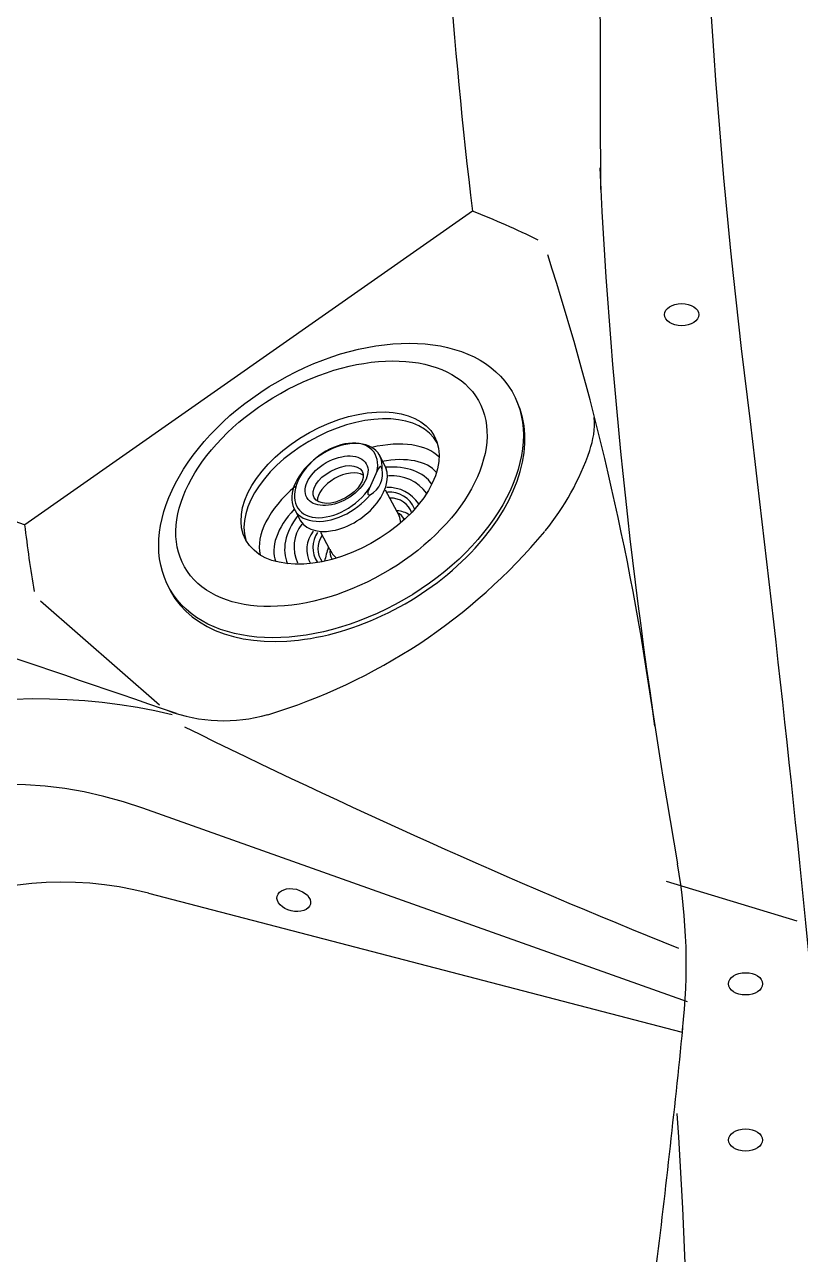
# Model space of a CAD drawing. Extents: x 528 to 612, y 788 to 934.
# Drawn here: x 569.14 to 580.49, y 824.12 to 842.09 of the extents above; entities that cross this region are included whole.
import ezdxf

# ---------------------------------------------------------------- set-up
doc = ezdxf.new("R2010")
doc.units = 0
doc.header["$MEASUREMENT"] = 0
for name, color, linetype in [('1', 4, 'Continuous'), ('1_CYAN', 4, 'Continuous'), ('2', 7, 'Continuous')]:
    doc.layers.add(name, color=color, linetype=linetype)

# ---------------------------------------------------------------- blocks, each defined once
blk = doc.blocks.new('LJET')
at = {"layer": '1', "color": 3}
for p, q in [((-1.616, -0.328), (-1.229, -0.136)), ((-2.143, -0.4), (-1.929, -0.301)), ((-1.031, -1.293), (-0.779, -1.168)), ((-1.359, -1.649), (-1.204, -1.578))]:
    blk.add_line(p, q, dxfattribs=at)
for centre, radius, start, end in [((-1.185, -0.242), 0.634, 124.3704, 182.4582), ((-1.11, -0.3), 0.54, 121.8745, 179.9724), ((-1.192, -0.272), 0.388, 109.9312, 183.3398), ((-1.168, -0.258), 0.324, 106.9548, 180.1627), ((-0.946, -0.194), 0.359, 144.2268, 174.9865), ((-1.112, -0.23), 0.177, 111.2597, 155.5931), ((-1.128, -0.353), 0.239, 90.6253, 115.0516), ((-1.86, -0.695), 0.34, 25.5637, 102.515), ((-1.95, -0.383), 0.00975, 134.2269, 197.8107), ((-1.923, -0.374), 0.0373, 197.8107, 245.45), ((-1.922, -0.411), 0.0494, 104.0054, 134.2269), ((1.345, 5.821), 7.042, 242.2026, 245.3315), ((-1.556, -0.428), 0.155, 255.7608, 264.2701), ((-1.569, -0.57), 0.0126, 258.2119, 332.1283), ((-1.615, -0.554), 0.0616, 339.2053, 5.2417), ((-0.912, -0.836), 0.357, 291.7901, 318.489), ((-0.32, 0.034), 1.313, 248.3685, 257.4553), ((-0.73, -0.978), 0.187, 256.6364, 300.2021), ((-0.772, -1.077), 0.425, 229.4227, 296.953), ((-0.798, -1.006), 0.405, 235.3586, 299.1938), ((-0.781, -1.02), 0.32, 232.3148, 304.5918), ((-0.81, -1.134), 0.554, 230.7677, 292.8421)]:
    blk.add_arc(centre, radius, start, end, dxfattribs=at)
for centre, major_axis, ratio in [((-1.734, -1.107), (-1.139, 2.191), 0.614195), ((-1.666, -0.983), (-0.712, 1.404), 0.589139), ((-1.775, -1.031), (-0.231, 0.443), 0.610172), ((-1.719, -1.01), (-0.181, 0.357), 0.559139)]:
    blk.add_ellipse(centre, major_axis=major_axis, ratio=ratio, dxfattribs=at)
for centre, major_axis, ratio, start_param, end_param in [((-1.564, -0.944), (-0.712, 1.404), 0.589139, 6.281287, 9.305468), ((-1.294, -0.8), (-0.668, 1.35), 0.535637, 0.150745, 1.094175), ((-1.185, -0.735), (-0.591, 1.211), 0.521791, 0.110824, 1.017348), ((-1.105, -0.703), (-0.539, 1.077), 0.599515, 0.044816, 0.920563), ((-1.75, -1.026), (-0.401, 0.62), 0.630636, 5.78793, 11.416508), ((-1.6, -0.955), (-0.401, 0.62), 0.630636, 2.982357, 6.275879), ((-1.78, -1.039), (-0.401, 0.563), 0.63161, 5.627431, 11.492994), ((-1.61, -0.952), (-0.181, 0.357), 0.559139, 0.295266, 2.87691), ((-1.105, -0.703), (-0.539, 1.077), 0.599515, 2.227435, 3.10684), ((-1.294, -0.8), (-0.668, 1.35), 0.535637, 1.957587, 3.003279), ((-1.185, -0.735), (-0.591, 1.211), 0.521791, 2.159716, 3.091487)]:
    blk.add_ellipse(centre, major_axis=major_axis, ratio=ratio, start_param=start_param, end_param=end_param, dxfattribs=at)
at = {"layer": '1_CYAN'}
blk.add_ellipse((-1.63, -0.971), major_axis=(-1.354, 2.552), ratio=0.637723, dxfattribs=at)
blk.add_ellipse((-1.574, -0.949), major_axis=(-1.354, 2.552), ratio=0.637723, start_param=3.056662, end_param=6.230777, dxfattribs=at)
blk = doc.blocks.new('2010 FLAIR')
at = {"layer": '1', "color": 2}
for p, q in [((47.46, 33.765), (40.911, 29.179)), ((40.91, 29.179), (37.325, 30.454)), ((41.143, 28.067), (42.884, 26.546))]:
    blk.add_line(p, q, dxfattribs=at)
at = {"layer": '1', "color": 3, "linetype": 'Continuous'}
for p, q in [((50.602, 22.203), (42.639, 25.036)), ((52.206, 23.384), (50.299, 23.963)), ((42.723, 23.793), (50.525, 21.762))]:
    blk.add_line(p, q, dxfattribs=at)
at = {"layer": '1', "color": 3}
for centre, radius, start, end in [((141.085, 42.315), 90.314, 172.84846, 187.39729), ((-2746.663, 28.125), 2796.005, 0.122032, 0.433336), ((129.414, 38.2), 80.184, 182.71743, 190.03775), ((10.169, 20.774), 40.329, 7.785, 17.8361), ((48.05, 30.664), 1.193, 340.3423, 3.9071), ((-309.41, -13.045), 363.573, 5.42103, 6.90859), ((45.578, 31.493), 3.8, 320.7633, 341.1084), ((42.018, 34.504), 8.463, 286.8059, 320.1635), ((-247.522, -820.344), 895.258, 71.055153, 71.493139), ((43.824, 28.663), 2.349, 249.5466, 285.819), ((40.627, 19.384), 6, 70.4137, 157.7659), ((42.158, 22.755), 8.428, 353.445, 10.0377), ((-15.579, 15.851), 66.199, 354.48485, 4.09177)]:
    blk.add_arc(centre, radius, start, end, dxfattribs=at)
at = {"layer": '1', "color": 2}
for centre, radius, start, end in [((111.217, 41.649), 64.242, 180.43666, 187.04892), ((42.365, 20.967), 13.775, 63.9191, 68.2937), ((61.329, 31.591), 20.561, 186.738, 189.4809), ((41.089, 18.1), 8.533, 76.5807, 131.7438), ((90.005, 120.791), 105.492, 243.69088, 247.99039), ((-103.54, 37.212), 154.843, 352.92438, 354.29539)]:
    blk.add_arc(centre, radius, start, end, dxfattribs=at)
at = {"layer": '1', "color": 3, "linetype": 'Continuous'}
blk.add_arc((41.463, 18.954), 5, 75.414, 153.2465, dxfattribs=at)
at = {"layer": '1', "color": 2}
for centre, major_axis in [((50.518, 32.251), (0.25, 0)), ((44.846, 23.692), (0.243, -0.058)), ((51.453, 22.468), (0.25, 0)), ((51.453, 20.185), (0.25, 0))]:
    blk.add_ellipse(centre, major_axis=major_axis, ratio=0.649149, dxfattribs=at)
at = {"layer": '2', "color": 1, "rotation": 272.0603081281661}
blk.add_blockref('LJET', (46.566, 28.086), dxfattribs=at)

msp = doc.modelspace()

# ---------------------------------------------------------------- block references
at = {"layer": '1'}
msp.add_blockref('2010 FLAIR', (528.234, 805.604), dxfattribs=at)

doc.saveas('drawing.dxf')
